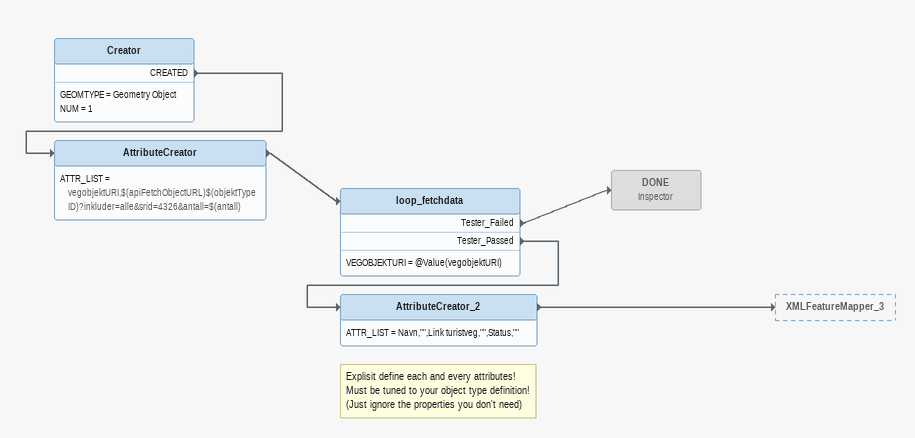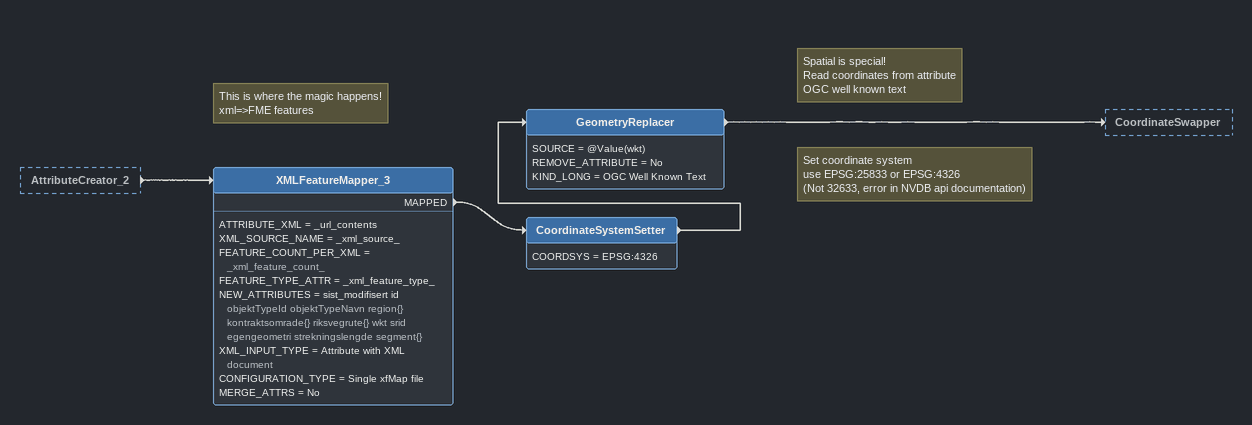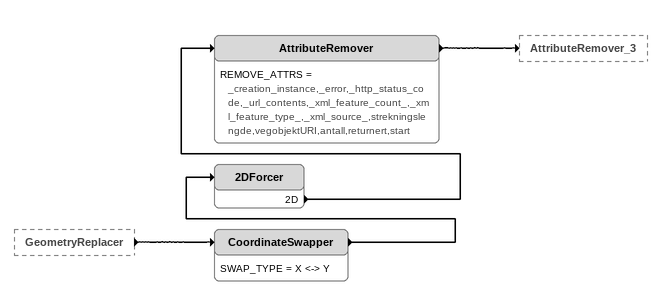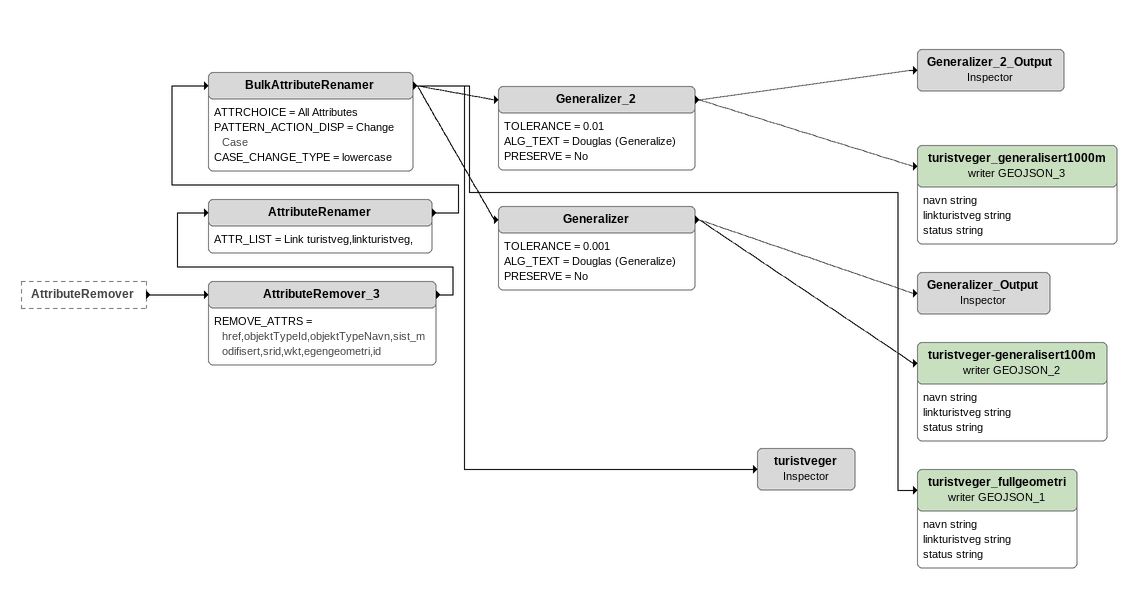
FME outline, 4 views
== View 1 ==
Creator
    GEOMTYPE = Geometry Object
    NUM = 1
    CREATED -> AttributeCreator
AttributeCreator
    ATTR_LIST = vegobjektURI,$(apiFetchObjectURL)$(objektTypeID)?inkluder=alle&srid=4326&antall=$(antall)
    -> loop_fetchdata
loop_fetchdata
    VEGOBJEKTURI = @Value(vegobjektURI)
    Tester_Failed -> DONE
    Tester_Passed -> AttributeCreator_2
DONE: Inspector [off]
Note: Explisit define each and every attributes! / Must be tuned to your object type definition! / (Just ignore the properties you don't need)
AttributeCreator_2
    ATTR_LIST = Navn,"",Link turistveg,"",Status,""
    -> XMLFeatureMapper_3

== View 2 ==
AttributeCreator_2 [outside]
    -> XMLFeatureMapper_3
Note: This is where the magic happens! / xml=>FME features
XMLFeatureMapper_3
    ATTRIBUTE_XML = _url_contents
    XML_SOURCE_NAME = _xml_source_
    FEATURE_COUNT_PER_XML = _xml_feature_count_
    FEATURE_TYPE_ATTR = _xml_feature_type_
    NEW_ATTRIBUTES = sist_modifisert id objektTypeId objektTypeNavn region{} kontraktsomrade{} riksvegrute{} wkt srid egengeometri strekningslengde segment{}
    XML_INPUT_TYPE = Attribute with XML document
    CONFIGURATION_TYPE = Single xfMap file
    MERGE_ATTRS = No
    MAPPED -> CoordinateSystemSetter
Note: Set coordinate system / use EPSG:25833 or EPSG:4326 / (Not 32633, error in NVDB api documentation)
CoordinateSystemSetter
    COORDSYS = EPSG:4326
    -> GeometryReplacer
Note: Spatial is special! / Read coordinates from attribute / OGC well known text
GeometryReplacer
    SOURCE = @Value(wkt)
    REMOVE_ATTRIBUTE = No
    KIND_LONG = OGC Well Known Text
    -> CoordinateSwapper

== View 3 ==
GeometryReplacer [outside]
    -> CoordinateSwapper
CoordinateSwapper
    SWAP_TYPE = X <-> Y
    -> 2DForcer
2DForcer
    2D -> AttributeRemover
AttributeRemover
    REMOVE_ATTRS = _creation_instance,_error,_http_status_code,_url_contents,_xml_feature_count_,_xml_feature_type_,_xml_source_,strekningslengde,vegobjektURI,antall,returnert,start
    -> AttributeRemover_3

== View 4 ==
AttributeRemover [outside]
    -> AttributeRemover_3
AttributeRemover_3
    REMOVE_ATTRS = href,objektTypeId,objektTypeNavn,sist_modifisert,srid,wkt,egengeometri,id
    -> AttributeRenamer
AttributeRenamer
    ATTR_LIST = Link turistveg,linkturistveg,
    -> BulkAttributeRenamer
BulkAttributeRenamer
    ATTRCHOICE = All Attributes
    PATTERN_ACTION_DISP = Change Case
    CASE_CHANGE_TYPE = lowercase
    -> Generalizer_2
    -> Generalizer
    -> turistveger
    -> turistveger_fullgeometri (writer GEOJSON_1)
Generalizer_2
    TOLERANCE = 0.01
    ALG_TEXT = Douglas (Generalize)
    PRESERVE = No
    -> Generalizer_2_Output
    -> turistveger_generalisert1000m (writer GEOJSON_3)
Generalizer_2_Output: Inspector
turistveger_generalisert1000m (writer GEOJSON_3)
    attributes: navn string, linkturistveg string, status string
Generalizer
    TOLERANCE = 0.001
    ALG_TEXT = Douglas (Generalize)
    PRESERVE = No
    -> Generalizer_Output
    -> turistveger-generalisert100m (writer GEOJSON_2)
Generalizer_Output: Inspector
turistveger-generalisert100m (writer GEOJSON_2)
    attributes: navn string, linkturistveg string, status string
turistveger_fullgeometri (writer GEOJSON_1)
    attributes: navn string, linkturistveg string, status string
turistveger: Inspector
